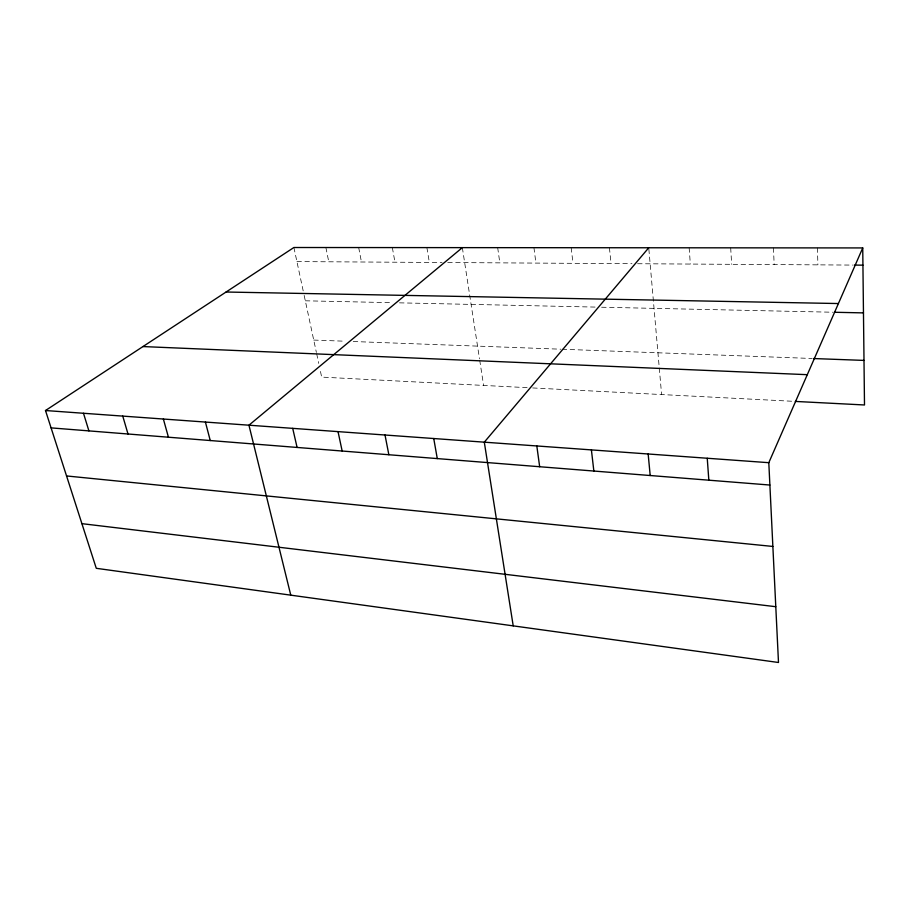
<?xml version="1.0" encoding="UTF-8"?>
<svg xmlns="http://www.w3.org/2000/svg" width="910" height="910" viewBox="0 0 910 910"><rect width="100%" height="100%" fill="white"/><g stroke="black" fill="none" stroke-linecap="round" stroke-linejoin="round"><path stroke-width="0.68" stroke-dasharray="4.55 3.41" d="M296.91 261.591L442.067 262.501M447.72 262.535L631.984 263.695M637.569 263.729L853.08 265.083M305.316 300.8L392.597 302.689M399.501 302.848L596.05 307.102M601.612 307.227L833.025 312.232M313.734 340.067L344.901 341.216M353.228 341.523L560.799 349.201M562.187 349.247L812.016 358.483M527.14 387.66L321.674 377.115L319.911 368.88M532.691 387.944L793.918 401.344M293.896 247.509L303.872 294.044M304.156 295.397L316.384 352.42M316.68 353.785L318.739 363.397M325.882 247.531L328.772 261.784M358.688 247.554L361.452 261.989M392.346 247.577L394.963 262.205M426.892 247.611L429.361 262.421M462.348 247.634L479.49 358.756M479.707 360.155L483.597 385.43M497.679 247.656L499.829 262.865M533.942 247.691L535.922 263.092M571.184 247.713L572.981 263.32M609.427 247.748L611.042 263.559M648.853 249.112L661.604 394.565M689.143 247.804L690.337 264.059M730.696 247.838L731.651 264.321M773.443 247.861L774.16 264.594M817.43 247.895L817.897 264.867"/><path stroke-width="1.36" d="M768.802 462.689L862.737 247.929L293.896 247.509L45.5 410.524L96.278 568.306L778.494 662.491L768.802 462.689L45.5 410.524M648.739 247.77L484.302 442.169L513.206 625.864M462.348 247.634L248.942 425.197L290.768 595.151M854.479 265.094L862.93 265.151M226.067 292.019L838.406 303.542M834.413 312.266L863.465 312.892M813.426 358.54L863.999 360.405M142.972 346.562L807.295 374.681M795.306 401.424L864.5 404.973L862.737 247.929M51.085 427.882L769.883 485.041M66.555 475.953L772.863 546.444M81.911 523.659L775.786 606.708M83.481 413.265L88.907 430.896M122.759 416.098L128.003 434.002M163.368 419.021L168.43 437.209M205.41 422.058L210.255 440.542M292.701 428.36L297.092 447.447M338.031 431.624L342.16 451.03M385.01 435.014L388.854 454.738M433.74 438.529L437.278 458.594M536.82 445.957L539.664 466.739M591.398 449.893L593.855 471.039M648.159 453.988L650.195 475.521M707.241 458.253L708.833 480.184"/></g></svg>
